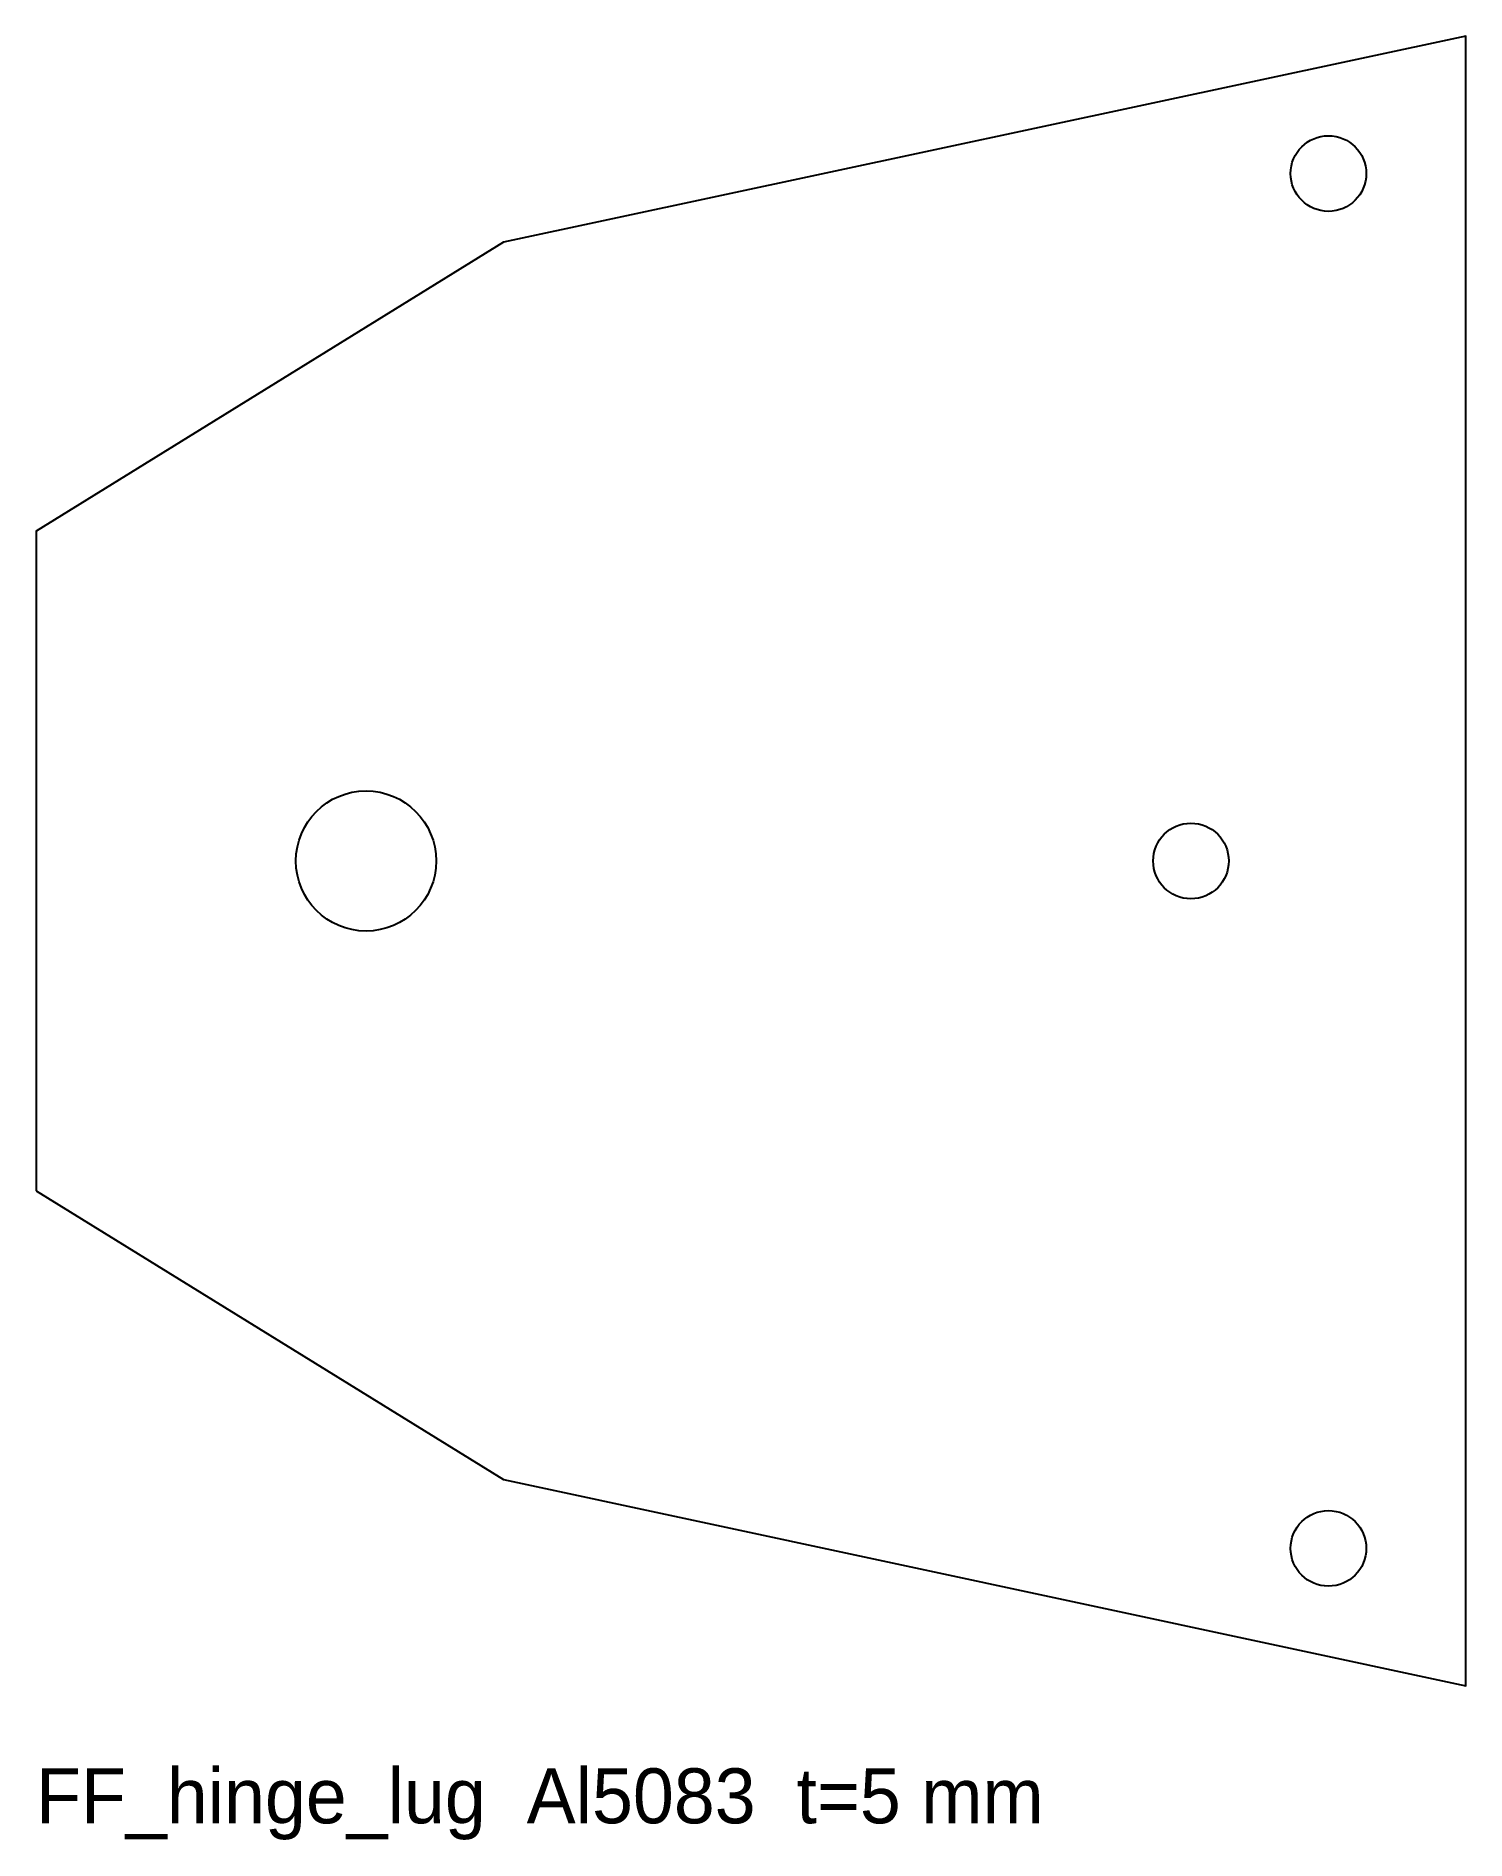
# Model space of a CAD drawing. Header units: millimetres. Extents: x -224 to -120, y -71 to 60.
import ezdxf

# ---------------------------------------------------------------- set-up
doc = ezdxf.new("R2010")
doc.units = ezdxf.units.MM
doc.layers.add('CUT', color=7, linetype='Continuous')
doc.layers.add('INFO', color=3, linetype='Continuous')

msp = doc.modelspace()

# ---------------------------------------------------------------- linework, layer by layer
at = {"layer": 'CUT'}
msp.add_lwpolyline([(-224, -24), (-190, -45), (-120, -60), (-120, 60), (-190, 45), (-224, 24)], close=True, dxfattribs=at)
for centre, radius in [((-130, 50), 2.75), ((-200, 0), 5.1), ((-140, 0), 2.75), ((-130, -50), 2.75)]:
    msp.add_circle(centre, radius, dxfattribs=at)

# ---------------------------------------------------------------- texts
at = {"layer": 'INFO'}
msp.add_text('FF_hinge_lug  Al5083  t=5 mm', height=4, dxfattribs=at).set_placement((-224, -70))

doc.saveas('drawing.dxf')
